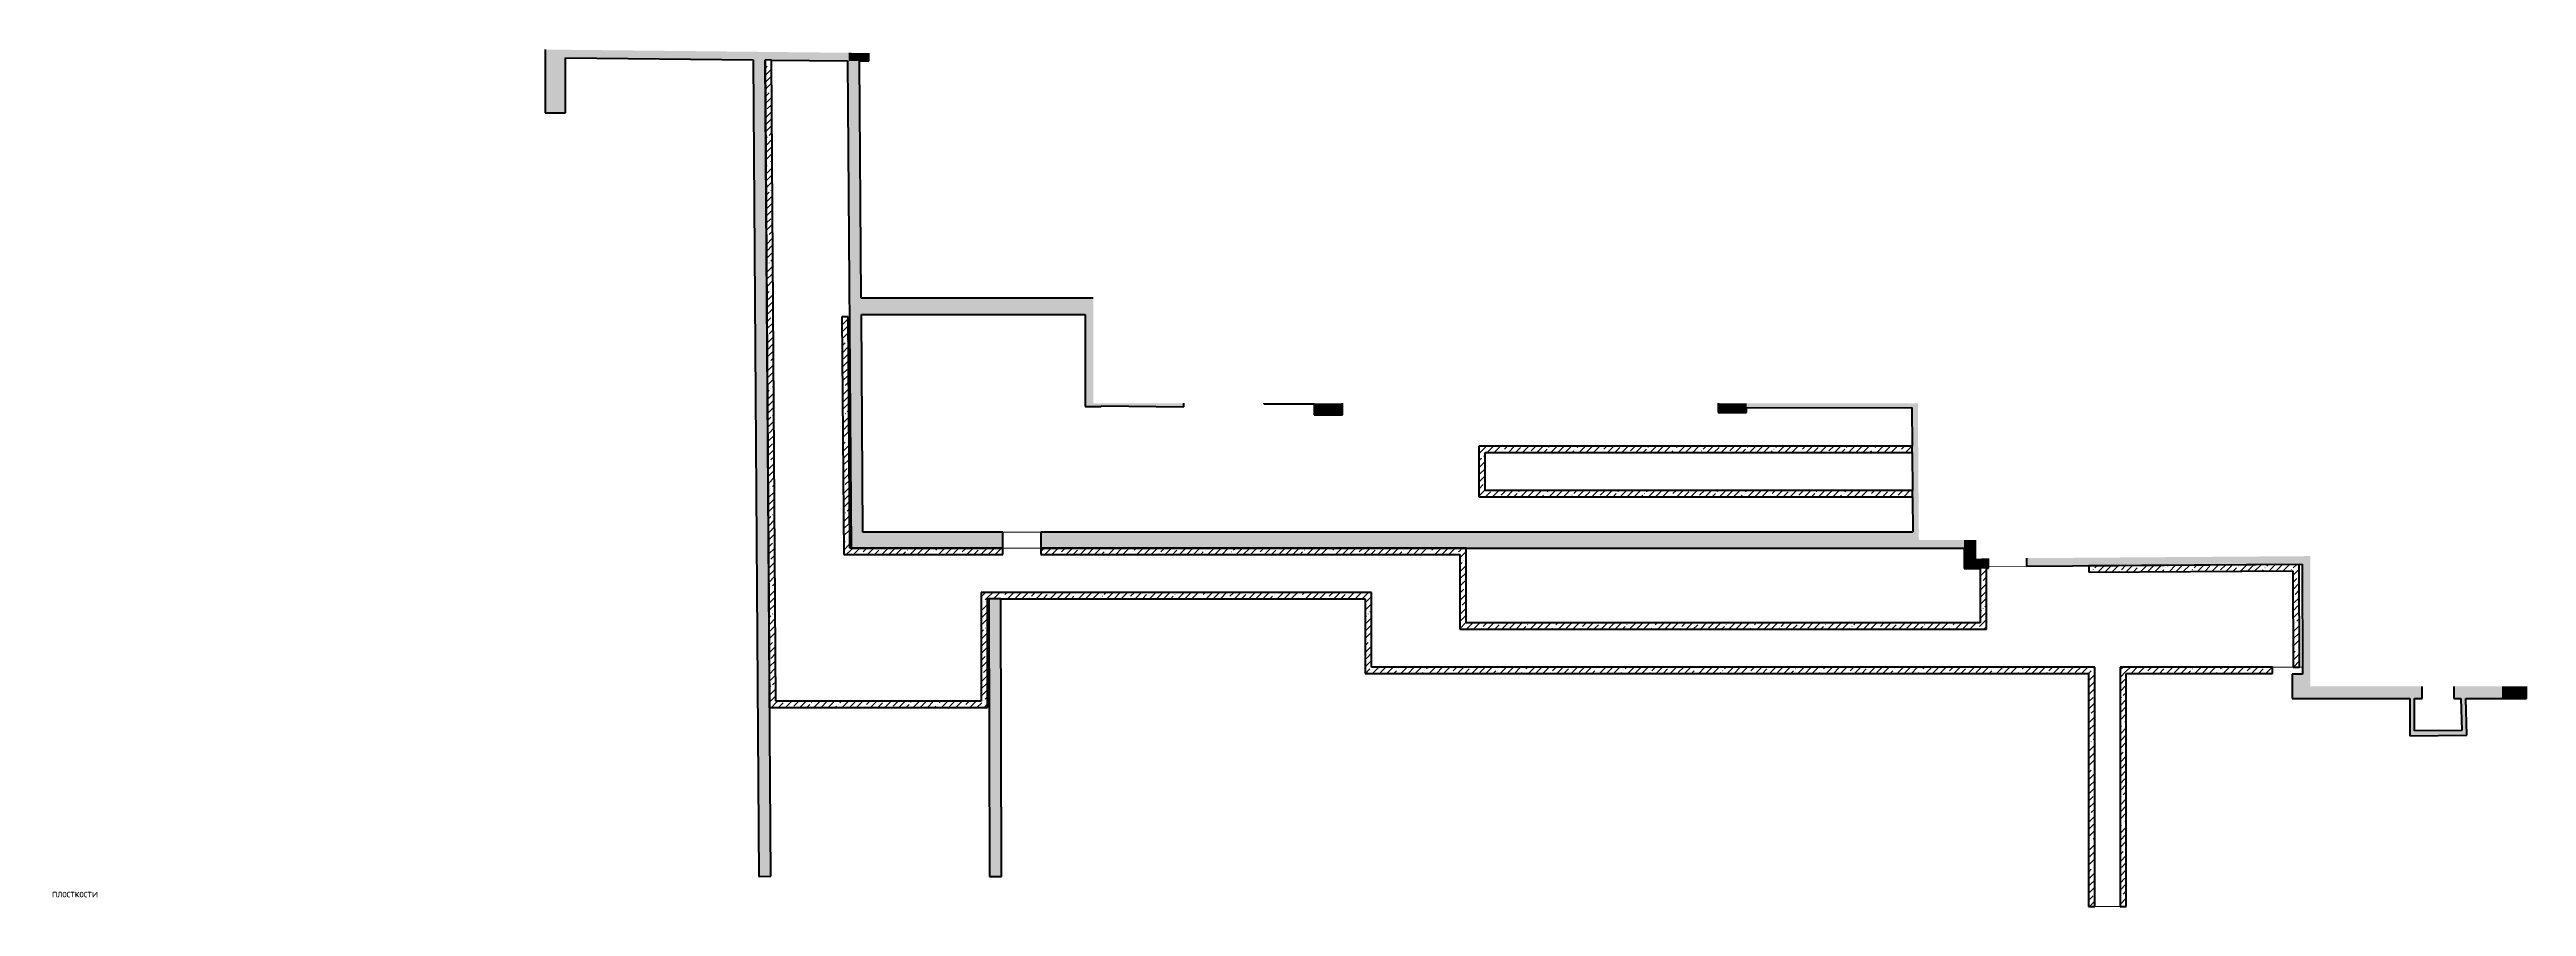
# Model space of a CAD drawing. Header units: millimetres. Extents: x -11886 to 147109, y 276 to 46084.
# Drawn here: x 68670 to 147109, y 1743 to 28873 of the extents above; entities that cross this region are included whole.
import ezdxf

# ---------------------------------------------------------------- set-up
doc = ezdxf.new("R2010")
doc.units = ezdxf.units.MM
for name, color, linetype, lineweight in [('Аннотация', 7, 'Continuous', 20), ('Перекрытие', 7, 'Continuous', 18), ('Стены внутренние', 7, 'Continuous', 18), ('Стены наружные', 7, 'Continuous', 18)]:
    doc.layers.add(name, color=color, linetype=linetype, lineweight=lineweight)
doc.styles.add('GOST Common_1', font='GOST_Common.ttf', dxfattribs={"width": 0.9, "height": 250})
pattern_1 = [(45, (90669.95, 0), (-224.5064, 224.5064), []), (45, (90894.45, 0), (-224.5064, 224.5064), [396.875, -79.375, 3.353, -76.022])]

msp = doc.modelspace()

# ---------------------------------------------------------------- hatches: boundary and pattern name
at = {"layer": 'Стены внутренние', "true_color": 0xc0c0c0}
for points in [[(93979.27, 28514.44), (93979.27, 28769.45), (85006.11, 28865.65), (85006.11, 28610.63), (93943.06, 28514.83)], [(91129.61, 2695.16), (91509.6, 2697.8), (91330.23, 28542.84), (90950.19, 28546.91), (91059.76, 12759.45)], [(94047.97, 13594.75), (94427.98, 13594.75), (94323.1, 28510.75), (93943.06, 28514.83)], [(101975.18, 17569.86), (101975.18, 17676.96), (101720.18, 17676.96), (101720.18, 20487.77), (101465.18, 20487.77), (101465.18, 17569.86)], [(104593.99, 17564.59), (104595.17, 17676.96), (101975.18, 17676.96), (101975.18, 17592.17)], [(109615.26, 17310.22), (109615.21, 17676.96), (108715.26, 17676.96), (108715.26, 17310.22)], [(122412.3, 17383.92), (122412.3, 17676.96), (121512.3, 17676.96), (121512.3, 17383.92)], [(122412.3, 17525.21), (127646.13, 17536.19), (127645.1, 17676.96), (122412.3, 17676.96)], [(127864.91, 13595.96), (127835.11, 17676.96), (127645.1, 17676.96), (127674.91, 13595.96), (127835.11, 13595.96)], [(129301.13, 13085.96), (129299.07, 13340.96), (127866.78, 13340.96), (127864.91, 13595.96), (127674.91, 13595.96), (127678.64, 13085.96), (128092.19, 13085.96)], [(140260.02, 9094.22), (140267.9, 9094.22), (140260.02, 12834.54), (140005.03, 12832.7), (140012.9, 9094.22)], [(98815.54, 2696.48), (98798.3, 11484.75), (98418.29, 11484.75), (98435.54, 2696.48)]]:
    msp.add_hatch(color=9, dxfattribs=at).paths.add_polyline_path(points)
h = msp.add_hatch(color=9, dxfattribs=at)
h.paths.add_polyline_path([(127678.64, 13084.75), (127674.92, 13594.75), (100062.93, 13594.75), (100062.93, 13084.75), (123531.39, 13084.75)])
h.paths.add_polyline_path([(98862.93, 13084.75), (98862.93, 13594.75), (94047.97, 13594.75), (94051.56, 13084.75), (96166.58, 13084.75)])
h = msp.add_hatch(color=9, dxfattribs=at)
h.paths.add_polyline_path([(130075.85, 12505.95), (130076.04, 12505.96), (130073.81, 12758.17)])
h.paths.add_polyline_path([(131276.01, 12514.62), (140005.56, 12577.69), (140005.03, 12832.7), (131274.17, 12769.62), (131274.25, 12758.17)])
at = {"layer": 'Стены наружные', "true_color": 0xc0c0c0}
for points in [[(85006.11, 26868.59), (85006.11, 28865.65), (84366.11, 28872.51), (84366.11, 26868.59)], [(94619.27, 28507.58), (94619.27, 28762.59), (93979.27, 28769.45), (93979.27, 28514.44), (94323.1, 28510.75)], [(101720.18, 20487.77), (101720.18, 20997.77), (94375.93, 20997.77), (94379.51, 20487.77), (101465.18, 20487.77)], [(107126.5, 17658.24), (108715.26, 17659.78), (108715.26, 17676.96), (107126.76, 17676.96)], [(129306.33, 12443.26), (130076.31, 12449.5), (130073.79, 12760.95), (129688.8, 12758.17), (129684.08, 13340.96), (129299.07, 13340.96), (129303.77, 12759.45)], [(147108.68, 8324.22), (147108.68, 8709.22), (146338.68, 8709.22), (146338.68, 8324.22)], [(143412.55, 7299.81), (143562.55, 7300.96), (143562.93, 8324.22), (143412.93, 8324.22)], [(145071.24, 7162.44), (145221.29, 7163.59), (145183.68, 8324.22), (145033.6, 8324.22), (145066.38, 7312.41)], [(143412.5, 7149.81), (145071.24, 7162.44), (145066.38, 7312.41), (143412.55, 7299.81)]]:
    msp.add_hatch(color=9, dxfattribs=at).paths.add_polyline_path(points)
at = {"layer": 'Стены наружные', "lineweight": 9}
h = msp.add_hatch(dxfattribs=at)
h.set_pattern_fill('FP_2', color=256, style=0, pattern_type=2)
h.set_pattern_definition(pattern_1)
h.paths.add_polyline_path([(91472.5, 8043.28), (91672.5, 8043.28), (91530.25, 28540.69), (91330.23, 28542.84), (91439.77, 12759.45)])
h = msp.add_hatch(dxfattribs=at)
h.set_pattern_fill('FP_2', color=256, style=0, pattern_type=2)
h.set_pattern_definition(pattern_1)
h.paths.add_polyline_path([(94020.08, 12884.75), (93956.86, 20414.08), (93756.86, 20412.4), (93820.08, 12884.75)])
h = msp.add_hatch(dxfattribs=at)
h.set_pattern_fill('FP_2', color=256, style=0, pattern_type=2)
h.set_pattern_definition(pattern_1)
h.paths.add_polyline_path([(114128.92, 14914.93), (114128.92, 16314.93), (113928.92, 16314.93), (113928.92, 14914.93)])
h = msp.add_hatch(dxfattribs=at)
h.set_pattern_fill('FP_2', color=256, style=0, pattern_type=2)
h.set_pattern_definition(pattern_1)
h.paths.add_polyline_path([(127656.51, 16114.93), (127655.05, 16314.93), (114128.92, 16314.93), (114128.92, 16114.93), (123531.39, 16114.93)])
h = msp.add_hatch(dxfattribs=at)
h.set_pattern_fill('FP_2', color=256, style=0, pattern_type=2)
h.set_pattern_definition(pattern_1)
h.paths.add_polyline_path([(127666.74, 14714.93), (127665.28, 14914.93), (113928.92, 14914.93), (113928.92, 14714.93), (123531.39, 14714.93)])
h = msp.add_hatch(dxfattribs=at)
h.set_pattern_fill('FP_2', color=256, style=0, pattern_type=2)
h.set_pattern_definition(pattern_1)
h.paths.add_polyline_path([(97505.26, 12884.75), (98862.93, 12884.75), (98862.93, 13084.75), (94018.4, 13084.75), (94020.08, 12884.75), (96166.58, 12884.75)])
h = msp.add_hatch(dxfattribs=at)
h.set_pattern_fill('FP_2', color=256, style=0, pattern_type=2)
h.set_pattern_definition(pattern_1)
h.paths.add_polyline_path([(113329.86, 12884.75), (113329.86, 13084.75), (100062.93, 13084.75), (100062.93, 12884.75), (109848.99, 12884.75)])
h = msp.add_hatch(dxfattribs=at)
h.set_pattern_fill('FP_2', color=256, style=0, pattern_type=2)
h.set_pattern_definition(pattern_1)
h.paths.add_polyline_path([(113329.86, 10720.68), (113529.86, 10720.68), (113529.86, 13084.75), (113329.86, 13084.75), (113329.86, 12759.45)])
h = msp.add_hatch(dxfattribs=at)
h.set_pattern_fill('FP_2', color=256, style=0, pattern_type=2)
h.set_pattern_definition(pattern_1)
h.paths.add_polyline_path([(133246.09, 12326.23), (139713.34, 12366.97), (139712.61, 12566.97), (133244.83, 12526.22)])
h = msp.add_hatch(dxfattribs=at)
h.set_pattern_fill('FP_2', color=256, style=0, pattern_type=2)
h.set_pattern_definition(pattern_1)
h.paths.add_polyline_path([(139724.44, 9319.96), (139924.44, 9320.68), (139912.61, 12568.23), (139712.61, 12566.97), (139713.34, 12366.97)])
h = msp.add_hatch(dxfattribs=at)
h.set_pattern_fill('FP_2', color=256, style=0, pattern_type=2)
h.set_pattern_definition(pattern_1)
h.paths.add_polyline_path([(130012.77, 10520.68), (130012.77, 12448.98), (129812.77, 12447.36), (129812.77, 10520.68)])
h = msp.add_hatch(dxfattribs=at)
h.set_pattern_fill('FP_2', color=256, style=0, pattern_type=2)
h.set_pattern_definition(pattern_1)
h.paths.add_polyline_path([(98377.65, 8243.28), (98377.65, 11684.75), (98177.65, 11684.75), (98177.65, 8243.28)])
h = msp.add_hatch(dxfattribs=at)
h.set_pattern_fill('FP_2', color=256, style=0, pattern_type=2)
h.set_pattern_definition(pattern_1)
h.paths.add_polyline_path([(98377.65, 11484.75), (110529.86, 11484.75), (110529.86, 11684.75), (98377.65, 11684.75)])
h = msp.add_hatch(dxfattribs=at)
h.set_pattern_fill('FP_2', color=256, style=0, pattern_type=2)
h.set_pattern_definition(pattern_1)
h.paths.add_polyline_path([(110529.86, 9120.68), (110529.86, 11484.75), (110329.86, 11484.75), (110329.86, 9120.68)])
h = msp.add_hatch(dxfattribs=at)
h.set_pattern_fill('FP_2', color=256, style=0, pattern_type=2)
h.set_pattern_definition(pattern_1)
h.paths.add_polyline_path([(129812.77, 10520.68), (129812.77, 10720.68), (113329.86, 10720.68), (113329.86, 10520.68), (129688.8, 10520.68)])
h = msp.add_hatch(dxfattribs=at)
h.set_pattern_fill('FP_2', color=256, style=0, pattern_type=2)
h.set_pattern_definition(pattern_1)
h.paths.add_polyline_path([(114409.79, 9120.68), (133437.03, 9120.68), (133437.03, 9320.68), (110529.86, 9320.68), (110529.86, 9120.68)])
h = msp.add_hatch(dxfattribs=at)
h.set_pattern_fill('FP_2', color=256, style=0, pattern_type=2)
h.set_pattern_definition(pattern_1)
h.paths.add_polyline_path([(133437.03, 1743.28), (133437.03, 9120.68), (133237.03, 9120.68), (133237.03, 1743.28)])
h = msp.add_hatch(dxfattribs=at)
h.set_pattern_fill('FP_2', color=256, style=0, pattern_type=2)
h.set_pattern_definition(pattern_1)
h.paths.add_polyline_path([(134437.03, 1743.28), (134437.03, 9320.68), (134237.03, 9320.68), (134237.03, 1743.28)])
h = msp.add_hatch(dxfattribs=at)
h.set_pattern_fill('FP_2', color=256, style=0, pattern_type=2)
h.set_pattern_definition(pattern_1)
h.paths.add_polyline_path([(134437.03, 9120.68), (139068.34, 9120.68), (139068.34, 9320.68), (134437.03, 9320.68)])
at = {"layer": 'Стены наружные', "true_color": 0xc0c0c0}
h = msp.add_hatch(color=9, dxfattribs=at)
h.paths.add_polyline_path([(146338.68, 8324.22), (146338.68, 8709.22), (144810.85, 8709.22), (144810.85, 8324.22), (145183.68, 8324.22)])
h.paths.add_polyline_path([(143412.93, 8324.22), (143810.85, 8324.22), (143810.85, 8709.22), (140268.71, 8709.22), (140267.9, 9094.22), (139694.34, 9094.22), (139694.34, 8324.22), (141774.59, 8324.22)])
at = {"layer": 'Стены наружные', "lineweight": 9}
h = msp.add_hatch(dxfattribs=at)
h.set_pattern_fill('FP_2', color=256, style=0, pattern_type=2)
h.set_pattern_definition(pattern_1)
h.paths.add_polyline_path([(91672.5, 8043.28), (98377.65, 8043.28), (98377.65, 8243.28), (91671.12, 8243.28)])

# ---------------------------------------------------------------- linework, layer by layer
at = {"layer": 'Перекрытие', "color": 136, "true_color": 0x008080}
for p, q in [((100062.93, 13084.75), (98862.93, 13084.75)), ((139068.34, 9320.68), (139724.44, 9320.68)), ((139924.44, 9320.68), (140012.42, 9320.68)), ((133437.03, 1743.28), (134237.03, 1743.28))]:
    msp.add_line(p, q, dxfattribs=at)
at = {"layer": 'Стены внутренние', "lineweight": 40}
for p, q in [((85006.11, 28610.63), (90950.19, 28546.91)), ((90950.19, 28546.91), (91129.61, 2695.16)), ((91509.6, 2697.8), (91330.23, 28542.84)), ((91530.25, 28540.69), (93943.06, 28514.83)), ((93943.06, 28514.83), (94051.56, 13084.75)), ((94375.93, 20997.77), (94323.1, 28510.75)), ((94427.98, 13594.75), (94379.51, 20487.77)), ((101465.18, 20487.77), (101465.18, 17569.86)), ((101465.18, 17569.86), (101975.18, 17569.86)), ((101975.18, 17569.86), (101975.18, 17592.17)), ((101975.18, 17592.17), (104593.99, 17564.59)), ((104593.99, 17564.59), (104595.17, 17676.96)), ((108715.26, 17659.78), (108715.26, 17310.22)), ((108715.26, 17310.22), (109615.26, 17310.22)), ((109615.26, 17310.22), (109615.26, 17676.96)), ((121512.3, 17676.96), (121512.3, 17383.92)), ((121512.3, 17383.92), (122412.3, 17383.92)), ((122412.3, 17525.21), (127646.13, 17536.19)), ((122412.3, 17383.92), (122412.3, 17525.21)), ((127646.13, 17536.19), (127655.05, 16314.93)), ((127656.51, 16114.93), (127665.28, 14914.93)), ((127666.74, 14714.93), (127674.92, 13594.75)), ((98862.93, 13594.75), (94427.98, 13594.75)), ((98862.93, 13084.75), (98862.93, 13594.75)), ((127674.92, 13594.75), (100062.93, 13594.75)), ((100062.93, 13594.75), (100062.93, 13084.75)), ((94051.56, 13084.75), (98862.93, 13084.75)), ((100062.93, 13084.75), (127678.64, 13084.75)), ((127678.64, 13085.96), (129301.13, 13085.96)), ((127678.64, 13084.75), (127678.64, 13085.96)), ((130076.04, 12505.96), (130074.2, 12760.95)), ((131274.17, 12769.62), (131276.01, 12514.62)), ((131276.01, 12514.62), (140005.56, 12577.69)), ((140005.56, 12577.69), (140012.9, 9094.22)), ((130075.85, 12505.95), (130076.04, 12505.96)), ((98418.29, 11484.75), (98435.54, 2696.48)), ((98798.3, 11484.75), (98418.29, 11484.75)), ((98815.54, 2696.48), (98798.3, 11484.75)), ((91129.61, 2695.16), (91509.6, 2697.8)), ((98435.54, 2696.48), (98815.54, 2696.48))]:
    msp.add_line(p, q, dxfattribs=at)
at = {"layer": 'Стены внутренние'}
for p, q in [((98862.93, 13594.75), (100062.93, 13594.75)), ((100062.93, 13084.75), (98862.93, 13084.75)), ((131276.01, 12514.62), (130076.04, 12505.96))]:
    msp.add_line(p, q, dxfattribs=at)
at = {"layer": 'Стены наружные', "lineweight": 40}
for p, q in [((84366.11, 28872.51), (84366.11, 26868.59)), ((85006.11, 26868.59), (85006.11, 28610.63)), ((91330.23, 28542.84), (91472.5, 8043.28)), ((91530.25, 28540.69), (91330.23, 28542.84)), ((91671.12, 8243.28), (91530.25, 28540.69)), ((94323.1, 28510.75), (94619.27, 28507.58)), ((94619.27, 28507.58), (94619.27, 28762.59)), ((84366.11, 26868.59), (85006.11, 26868.59)), ((93956.86, 20414.08), (93756.86, 20412.4)), ((93756.86, 20412.4), (93820.08, 12884.75)), ((94018.4, 13084.75), (93956.86, 20414.08)), ((101720.18, 20997.77), (94375.93, 20997.77)), ((94379.51, 20487.77), (101465.18, 20487.77)), ((107126.76, 17676.96), (107126.5, 17658.24)), ((107126.5, 17658.24), (108715.26, 17659.78)), ((113928.92, 16314.93), (113928.92, 14714.93)), ((127655.05, 16314.93), (113928.92, 16314.93)), ((114128.92, 14914.93), (114128.92, 16114.93)), ((114128.92, 16114.93), (127656.51, 16114.93)), ((127656.51, 16114.93), (127655.05, 16314.93)), ((127665.28, 14914.93), (114128.92, 14914.93)), ((127666.74, 14714.93), (127665.28, 14914.93)), ((113928.92, 14714.93), (127666.74, 14714.93)), ((93820.08, 12884.75), (98862.93, 12884.75)), ((98862.93, 13084.75), (94018.4, 13084.75)), ((98862.93, 12884.75), (98862.93, 13084.75)), ((113529.86, 13084.75), (100062.93, 13084.75)), ((100062.93, 13084.75), (100062.93, 12884.75)), ((100062.93, 12884.75), (113329.86, 12884.75)), ((113329.86, 12884.75), (113329.86, 10520.68)), ((113529.86, 10720.68), (113529.86, 13084.75)), ((129301.13, 13085.96), (129306.33, 12443.26)), ((139912.61, 12568.23), (133244.83, 12526.22)), ((139924.44, 9320.68), (139912.61, 12568.23)), ((129306.33, 12443.26), (129812.77, 12447.36)), ((129812.77, 12447.36), (129812.77, 10720.68)), ((130012.77, 12448.98), (130076.31, 12449.5)), ((130012.77, 10520.68), (130012.77, 12448.98)), ((130076.31, 12449.5), (130075.85, 12505.95)), ((133244.83, 12526.22), (133246.09, 12326.23)), ((133246.09, 12326.23), (139713.34, 12366.97)), ((139713.34, 12366.97), (139724.44, 9319.96)), ((98177.65, 11684.75), (98177.65, 8243.28)), ((110529.86, 11684.75), (98177.65, 11684.75)), ((98377.65, 8043.28), (98377.65, 11484.75)), ((98377.65, 11484.75), (98418.29, 11484.75)), ((98798.3, 11484.75), (110329.86, 11484.75)), ((110329.86, 11484.75), (110329.86, 9120.68)), ((110529.86, 9320.68), (110529.86, 11684.75)), ((113329.86, 10520.68), (130012.77, 10520.68)), ((129812.77, 10720.68), (113529.86, 10720.68)), ((110329.86, 9120.68), (133237.03, 9120.68)), ((133437.03, 9320.68), (110529.86, 9320.68)), ((133237.03, 9120.68), (133237.03, 1743.28)), ((133437.03, 1743.28), (133437.03, 9320.68)), ((134237.03, 9320.68), (134237.03, 1743.28)), ((139068.34, 9320.68), (134237.03, 9320.68)), ((134437.03, 1743.28), (134437.03, 9120.68)), ((134437.03, 9120.68), (139068.34, 9120.68)), ((139068.34, 9120.68), (139068.34, 9320.68)), ((140012.9, 9094.22), (139694.34, 9094.22)), ((139694.34, 9094.22), (139694.34, 8324.22)), ((139724.44, 9319.96), (139924.44, 9320.68)), ((143810.85, 8324.22), (143810.85, 8709.22)), ((144810.85, 8709.22), (144810.85, 8324.22)), ((147108.68, 8324.22), (147108.68, 8709.22)), ((91472.5, 8043.28), (98377.65, 8043.28)), ((98177.65, 8243.28), (91671.12, 8243.28)), ((139694.34, 8324.22), (143412.93, 8324.22)), ((143412.93, 8324.22), (143412.5, 7149.81)), ((143562.55, 7300.96), (143562.93, 8324.22)), ((143562.93, 8324.22), (143810.85, 8324.22)), ((144810.85, 8324.22), (145033.6, 8324.22)), ((145033.6, 8324.22), (145066.38, 7312.41)), ((145221.29, 7163.59), (145183.68, 8324.22)), ((145183.68, 8324.22), (147108.68, 8324.22)), ((143412.5, 7149.81), (145221.29, 7163.59)), ((145066.38, 7312.41), (143562.55, 7300.96)), ((133237.03, 1743.28), (133437.03, 1743.28)), ((134237.03, 1743.28), (134437.03, 1743.28))]:
    msp.add_line(p, q, dxfattribs=at)
at = {"layer": 'Стены наружные'}
msp.add_line((129812.77, 12447.36), (130012.77, 12448.98), dxfattribs=at)

# ---------------------------------------------------------------- texts
at = {"layer": 'Аннотация', "lineweight": 9, "char_height": 250, "attachment_point": 1, "style": 'GOST Common_1'}
for s, insert, width in [('\\fGOST Common|b0|i0|c204|p34|;\\W.9; ', (68669.92, 2281.28), 93.7974), ('плосткости', (68747.31, 2281.28), 1991.3918)]:
    msp.add_mtext(s, dxfattribs=dict(at, insert=insert, width=width))

doc.saveas('drawing.dxf')
